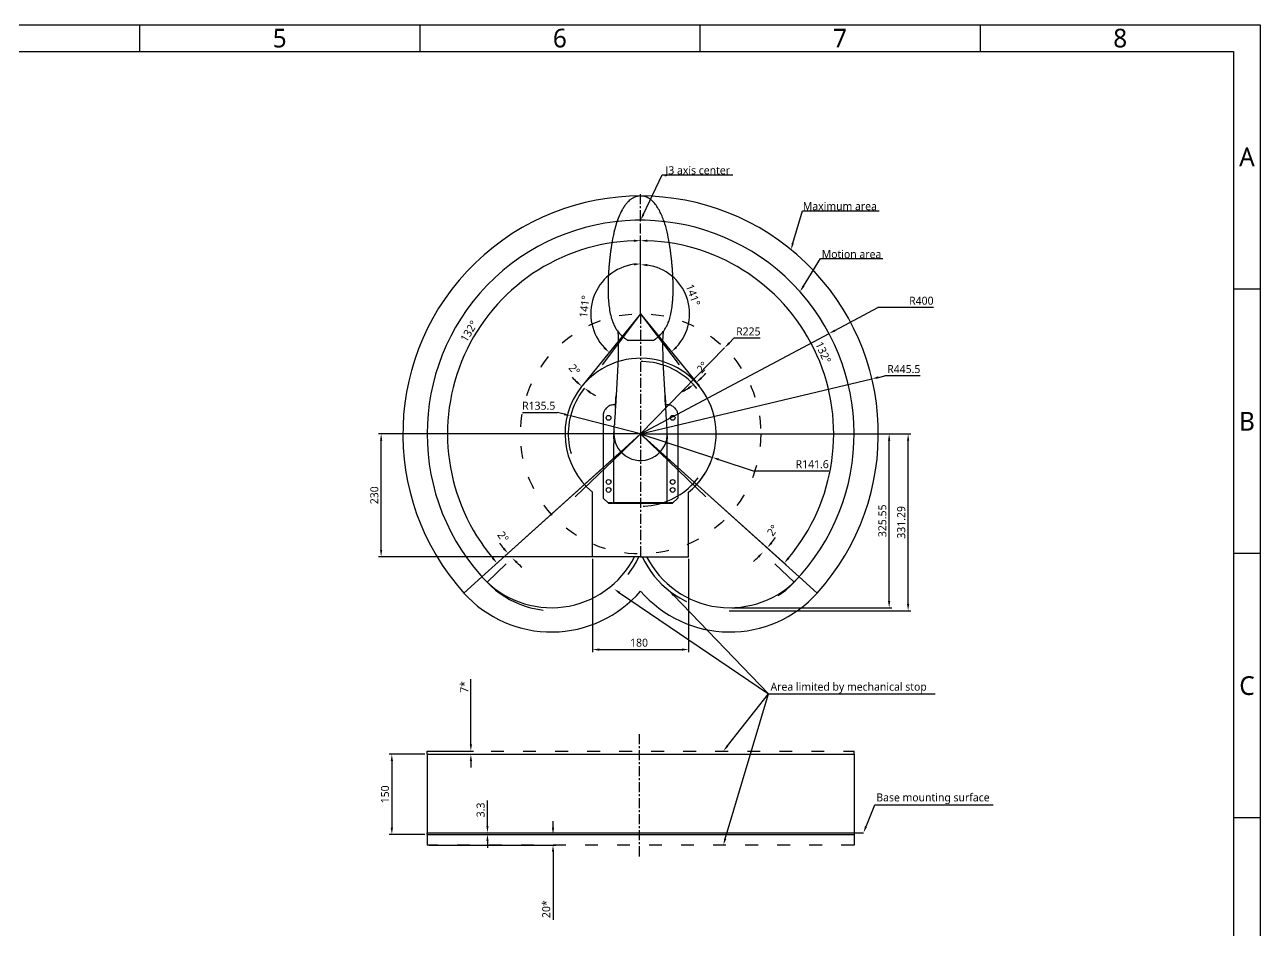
# Model space of a CAD drawing. Header units: millimetres. Extents: x 5828 to 6704, y 123 to 421.
# Drawn here: x 6472.1 to 6703.7, y 251.1 to 420.6 of the extents above; entities that cross this region are included whole.
import ezdxf
from ezdxf import colors
from ezdxf.entities.mleader import LeaderData, LeaderLine
from ezdxf.enums import TextEntityAlignment as Align
from ezdxf.math import Vec2, Vec3

# ---------------------------------------------------------------- set-up
doc = ezdxf.new("R2010")
doc.units = ezdxf.units.MM
doc.linetypes.add('ACAD_ISO03W100', pattern=[30, 12, -18])
doc.linetypes.add('CENTER', pattern=[0.6, 0.375, -0.075, 0.075, -0.075])
for name, color, linetype in [('中心线', 7, 'Continuous'), ('外形图', 7, 'Continuous'), ('多重引线', 7, 'Continuous'), ('尺寸标注', 7, 'Continuous'), ('模板', 7, 'Continuous'), ('运动范围', 7, 'Continuous')]:
    doc.layers.add(name, color=color, linetype=linetype)
doc.styles.get("Standard").update_dxf_attribs({"font": 'msyh.ttc'})
doc.styles.add('微软雅黑', font='msyh.ttc')
doc.dimstyles.new('半径标注', dxfattribs={"dimtxt": 7, "dimasz": 3, "dimexe": 1.25, "dimexo": 0.625, "dimtad": 1, "dimtoh": 1, "dimlfac": 4, "dimdsep": 46, "dimtxsty": 'Standard', "dimcen": 2.5, "dimadec": 0, "dimazin": 0, "dimtfac": 1, "dimtmove": 0, "dimatfit": 3, "dimfxl": 1, "dimarcsym": 0})
doc.dimstyles.new('尺寸标注_细节_1_10比例', dxfattribs={"dimtxt": 1.5, "dimasz": 1.25, "dimexe": 0.5, "dimexo": 0.4, "dimgap": 0.5, "dimtad": 1, "dimlfac": 10, "dimdsep": 46, "dimtxsty": '微软雅黑', "dimcen": 0.09, "dimadec": 0, "dimazin": 0, "dimtp": 0.01, "dimtm": 0.01, "dimtfac": 1, "dimtofl": 0, "dimtmove": 0, "dimatfit": 3, "dimfxl": 1, "dimtolj": 1, "dimarcsym": 0})

# ---------------------------------------------------------------- blocks, each defined once
blk = doc.blocks.new('图纸页')
at = {"layer": '模板', "color": 2}
for p, q in [((6493.66, 420.62), (6493.66, 415.62)), ((6546.16, 420.62), (6546.16, 415.62)), ((6598.66, 420.62), (6598.66, 415.62)), ((6651.16, 420.62), (6651.16, 415.62)), ((6703.66, 371.12), (6698.66, 371.12)), ((6703.66, 321.62), (6698.66, 321.62)), ((6703.66, 272.12), (6698.66, 272.12))]:
    blk.add_line(p, q, dxfattribs=at)
for points in [[(6283.66, 123.62), (6283.66, 420.62), (6703.66, 420.62), (6703.66, 123.62)], [(6308.66, 128.62), (6308.66, 415.62), (6698.66, 415.62), (6698.66, 128.62)]]:
    blk.add_lwpolyline(points, close=True, dxfattribs=at)
at = {"layer": '模板', "color": 2, "style": '微软雅黑'}
for s, p in [('5', (6519.91, 418.12)), ('6', (6572.41, 418.12)), ('7', (6624.91, 418.12)), ('8', (6677.41, 418.12)), ('A', (6701.16, 395.87)), ('B', (6701.16, 346.37)), ('C', (6701.16, 296.87))]:
    blk.add_text(s, height=3.5, dxfattribs=at).set_placement(p, align=Align.MIDDLE_CENTER)
for tag, height, p in [('编号', 4, (6669.32, 150.51)), ('当前页', 1.67, (6668.11, 141.19)), ('总页数', 1.67, (6673.32, 141.19)), ('比例', 1.67, (6628.66, 133.62))]:
    blk.add_attdef(tag, text='', height=height, dxfattribs=at).set_placement(p, align=Align.MIDDLE)
blk = doc.blocks.new('*D862')
at = {"layer": 'Defpoints', "color": 0}
for p in [(6587.54, 344.01), (6601, 339.6)]:
    blk.add_point(p, dxfattribs=at)
at = {"layer": '多重引线', "color": 0, "lineweight": -2}
for p, q in [((6587.54, 344.01), (6601, 339.6)), ((6602.19, 339.22), (6608.83, 337.04)), ((6622.78, 337.04), (6608.83, 337.04))]:
    blk.add_line(p, q, dxfattribs=at)
blk.add_arc((6587.54, 344.01), 14.16, 311.9931, 346.9356, dxfattribs=at)
at = {"layer": '多重引线', "color": 0}
blk.add_solid([(6602.25, 339.41), (6602.12, 339.02), (6601, 339.6)], dxfattribs=at)
at = {"layer": '多重引线', "color": 0, "insert": (6619.7, 338.32), "char_height": 1.5, "attachment_point": 5}
blk.add_mtext('\\A1;R141.6', dxfattribs=at)
blk = doc.blocks.new('*D863')
at = {"layer": 'Defpoints', "color": 0}
for p in [(6587.54, 366.51), (6551.38, 345.27), (6587.54, 344.01), (6587.54, 344.01), (6583.82, 340.66)]:
    blk.add_point(p, dxfattribs=at)
at = {"layer": '尺寸标注', "color": 0, "lineweight": -2}
for p, q in [((6587.54, 366.91), (6587.54, 380.69)), ((6583.53, 340.4), (6560.28, 319.46))]:
    blk.add_line(p, q, dxfattribs=at)
blk.add_arc((6587.54, 344.01), 36.18, 91.9796, 220.0204, dxfattribs=at)
at = {"layer": '尺寸标注', "color": 0}
for points in [[(6586.29, 379.96), (6586.29, 380.38), (6587.54, 380.19)], [(6559.67, 320.61), (6559.99, 320.88), (6560.65, 319.8)]]:
    blk.add_solid(points, dxfattribs=at)
at = {"layer": '尺寸标注', "color": 0, "insert": (6555.39, 363.23), "char_height": 1.5, "attachment_point": 5, "rotation": 59.1339, "style": '微软雅黑'}
blk.add_mtext('\\A1;\\A1;132%%d', dxfattribs=at)
blk = doc.blocks.new('*D864')
at = {"layer": 'Defpoints', "color": 0}
for p in [(6538.92, 344.01), (6587.54, 344.01), (6587.54, 321.01)]:
    blk.add_point(p, dxfattribs=at)
at = {"layer": '尺寸标注', "color": 0, "lineweight": -2}
for p, q in [((6587.14, 344.01), (6538.42, 344.01)), ((6538.92, 322.26), (6538.92, 342.76)), ((6587.14, 321.01), (6538.42, 321.01))]:
    blk.add_line(p, q, dxfattribs=at)
at = {"layer": '尺寸标注', "color": 0}
for points in [[(6539.13, 342.76), (6538.72, 342.76), (6538.92, 344.01)], [(6538.72, 322.26), (6539.13, 322.26), (6538.92, 321.01)]]:
    blk.add_solid(points, dxfattribs=at)
at = {"layer": '尺寸标注', "color": 0, "insert": (6537.65, 332.51), "char_height": 1.5, "attachment_point": 5, "rotation": 90, "style": '微软雅黑'}
blk.add_mtext('\\A1;\\A1;230', dxfattribs=at)
blk = doc.blocks.new('*D865')
at = {"layer": 'Defpoints', "color": 0}
for p in [(6578.54, 321.01), (6596.54, 321.01), (6596.54, 303.62)]:
    blk.add_point(p, dxfattribs=at)
at = {"layer": '尺寸标注', "color": 0, "lineweight": -2}
for p, q in [((6578.54, 320.61), (6578.54, 303.12)), ((6596.54, 320.61), (6596.54, 303.12)), ((6579.79, 303.62), (6595.29, 303.62))]:
    blk.add_line(p, q, dxfattribs=at)
at = {"layer": '尺寸标注', "color": 0}
for points in [[(6579.79, 303.83), (6579.79, 303.41), (6578.54, 303.62)], [(6595.29, 303.41), (6595.29, 303.83), (6596.54, 303.62)]]:
    blk.add_solid(points, dxfattribs=at)
at = {"layer": '尺寸标注', "color": 0, "insert": (6587.25, 304.9), "char_height": 1.5, "attachment_point": 5, "style": '微软雅黑'}
blk.add_mtext('\\A1;\\A1;180', dxfattribs=at)
blk = doc.blocks.new('*D866')
at = {"layer": 'Defpoints', "color": 0}
for p in [(6587.54, 366.51), (6623.7, 345.27), (6587.54, 344.01), (6587.54, 344.01), (6591.26, 340.66)]:
    blk.add_point(p, dxfattribs=at)
at = {"layer": '尺寸标注', "color": 0, "lineweight": -2}
for p, q in [((6587.54, 366.91), (6587.54, 380.69)), ((6591.55, 340.39), (6614.8, 319.46))]:
    blk.add_line(p, q, dxfattribs=at)
blk.add_arc((6587.54, 344.01), 36.18, 319.9796, 88.0204, dxfattribs=at)
at = {"layer": '尺寸标注', "color": 0}
for points in [[(6588.79, 380.38), (6588.79, 379.96), (6587.54, 380.19)], [(6615.09, 320.88), (6615.41, 320.61), (6614.43, 319.8)]]:
    blk.add_solid(points, dxfattribs=at)
at = {"layer": '尺寸标注', "color": 0, "insert": (6621.76, 359.25), "char_height": 1.5, "attachment_point": 5, "rotation": 294, "style": '微软雅黑'}
blk.add_mtext('\\A1;\\A1;132%%d', dxfattribs=at)
blk = doc.blocks.new('*D867')
at = {"layer": 'Defpoints', "color": 0}
for p in [(6587.54, 384.01), (6580.72, 372.87), (6587.54, 366.51), (6587.54, 366.51), (6576.59, 352.99)]:
    blk.add_point(p, dxfattribs=at)
at = {"layer": '尺寸标注', "color": 0, "lineweight": -2}
blk.add_arc((6587.54, 366.51), 9.33, 97.6853, 223.3149, dxfattribs=at)
at = {"layer": '尺寸标注', "color": 0}
for points in [[(6586.31, 375.54), (6586.28, 375.96), (6587.54, 375.84)], [(6580.61, 359.96), (6580.9, 360.26), (6581.67, 359.26)]]:
    blk.add_solid(points, dxfattribs=at)
at = {"layer": '尺寸标注', "color": 0, "insert": (6577.03, 367.85), "char_height": 1.5, "attachment_point": 5, "rotation": 82.7452, "style": '微软雅黑'}
blk.add_mtext('\\A1;\\A1;141%%d', dxfattribs=at)
blk = doc.blocks.new('*D868')
at = {"layer": 'Defpoints', "color": 0}
for p in [(6587.54, 384.01), (6587.54, 366.51), (6587.54, 366.51), (6596.7, 365.87), (6598.49, 352.99)]:
    blk.add_point(p, dxfattribs=at)
at = {"layer": '尺寸标注', "color": 0, "lineweight": -2}
blk.add_arc((6587.54, 366.51), 9.18, 316.8039, 82.1963, dxfattribs=at)
at = {"layer": '尺寸标注', "color": 0}
for points in [[(6588.8, 375.82), (6588.77, 375.4), (6587.54, 375.69)], [(6594.09, 360.37), (6594.38, 360.07), (6593.32, 359.37)]]:
    blk.add_solid(points, dxfattribs=at)
at = {"layer": '尺寸标注', "color": 0, "insert": (6597.39, 370), "char_height": 1.5, "attachment_point": 5, "rotation": 289.5001, "style": '微软雅黑'}
blk.add_mtext('\\A1;\\A1;141%%d', dxfattribs=at)
blk = doc.blocks.new('*D869')
at = {"layer": 'Defpoints', "color": 0}
for p in [(6587.54, 366.51), (6587.54, 366.51), (6576.59, 352.99), (6576.85, 352.66), (6577.03, 352.56)]:
    blk.add_point(p, dxfattribs=at)
at = {"layer": '尺寸标注', "color": 0, "lineweight": -2}
for p, q in [((6576.34, 352.68), (6576.22, 352.52)), ((6576.79, 352.24), (6576.71, 352.14))]:
    blk.add_line(p, q, dxfattribs=at)
for start, end in [(222.8107, 226.9053), (237.0947, 241.1893)]:
    blk.add_arc((6587.54, 366.51), 17.49, start, end, dxfattribs=at)
at = {"layer": '尺寸标注', "color": 0}
for points in [[(6575.45, 353.58), (6575.72, 353.89), (6576.53, 352.91)], [(6578.16, 351.99), (6577.92, 351.65), (6577.01, 352.54)]]:
    blk.add_solid(points, dxfattribs=at)
at = {"layer": '尺寸标注', "color": 0, "insert": (6575.14, 356.03), "char_height": 1.5, "attachment_point": 5, "rotation": 310.2087, "style": '微软雅黑'}
blk.add_mtext('\\A1;\\A1;2%%d', dxfattribs=at)
blk = doc.blocks.new('*D870')
at = {"layer": 'Defpoints', "color": 0}
for p in [(6587.54, 366.51), (6587.54, 366.51), (6597.67, 353.39), (6598.05, 352.56), (6598.49, 352.99)]:
    blk.add_point(p, dxfattribs=at)
at = {"layer": '尺寸标注', "color": 0, "lineweight": -2}
for start, end in [(313.3223, 317.6446), (298.3554, 302.6777)]:
    blk.add_arc((6587.54, 366.51), 16.57, start, end, dxfattribs=at)
at = {"layer": '尺寸标注', "color": 0}
for points in [[(6598.77, 354.61), (6599.05, 354.29), (6597.97, 353.63)], [(6596.61, 352.39), (6596.37, 352.73), (6597.51, 353.27)]]:
    blk.add_solid(points, dxfattribs=at)
at = {"layer": '尺寸标注', "color": 0, "insert": (6599.1, 356.47), "char_height": 1.5, "attachment_point": 5, "rotation": 49.048, "style": '微软雅黑'}
blk.add_mtext('\\A1;\\A1;2%%d', dxfattribs=at)
blk = doc.blocks.new('*D871')
at = {"layer": 'Defpoints', "color": 0}
for p in [(6591.14, 340.53), (6591.26, 340.66), (6610.74, 322.12), (6617.27, 317.24), (6616.31, 316.22)]:
    blk.add_point(p, dxfattribs=at)
at = {"layer": '尺寸标注', "color": 0, "lineweight": -2}
for start, end in [(320.2453, 322.4907), (311.5093, 313.7547)]:
    blk.add_arc((6587.54, 344.01), 31.9, start, end, dxfattribs=at)
at = {"layer": '尺寸标注', "color": 0}
for points in [[(6609.75, 320.82), (6609.45, 321.12), (6610.49, 321.85)], [(6611.91, 323.75), (6612.22, 323.47), (6611.25, 322.66)]]:
    blk.add_solid(points, dxfattribs=at)
at = {"layer": '尺寸标注', "color": 0, "insert": (6612.28, 325.94), "char_height": 1.5, "attachment_point": 5, "rotation": 53.8674, "style": '微软雅黑'}
blk.add_mtext('\\A1;\\A1;2%%d', dxfattribs=at)
blk = doc.blocks.new('*D872')
at = {"layer": 'Defpoints', "color": 0}
for p in [(6583.82, 340.66), (6583.94, 340.54), (6563.21, 321.06), (6557.81, 317.24), (6558.77, 316.22)]:
    blk.add_point(p, dxfattribs=at)
at = {"layer": '尺寸标注', "color": 0, "lineweight": -2}
for start, end in [(217.7167, 219.8584), (226.1416, 228.2833)]:
    blk.add_arc((6587.54, 344.01), 33.44, start, end, dxfattribs=at)
at = {"layer": '尺寸标注', "color": 0}
for points in [[(6561.71, 322.44), (6562.03, 322.71), (6562.69, 321.63)], [(6564.51, 320.04), (6564.22, 319.75), (6563.48, 320.78)]]:
    blk.add_solid(points, dxfattribs=at)
at = {"layer": '尺寸标注', "color": 0, "insert": (6561.78, 324.72), "char_height": 1.5, "attachment_point": 5, "rotation": 306.824, "style": '微软雅黑'}
blk.add_mtext('\\A1;\\A1;2%%d', dxfattribs=at)
blk = doc.blocks.new('*D873')
at = {"layer": 'Defpoints', "color": 0}
for p in [(6574.41, 347.37), (6587.54, 344.01)]:
    blk.add_point(p, dxfattribs=at)
at = {"layer": '多重引线', "color": 0, "lineweight": -2}
for p, q in [((6565.4, 347.99), (6571.99, 347.99)), ((6573.2, 347.68), (6571.99, 347.99)), ((6587.54, 344.01), (6574.41, 347.37))]:
    blk.add_line(p, q, dxfattribs=at)
at = {"layer": '多重引线', "color": 0}
blk.add_solid([(6573.15, 347.48), (6573.26, 347.89), (6574.41, 347.37)], dxfattribs=at)
at = {"layer": '多重引线', "color": 0, "insert": (6568.45, 349.27), "char_height": 1.5, "attachment_point": 5}
blk.add_mtext('\\A1;R135.5', dxfattribs=at)
blk = doc.blocks.new('*D874')
at = {"layer": 'Defpoints', "color": 0}
for p in [(6587.54, 344.01), (6634.11, 344.01), (6604.26, 311.45)]:
    blk.add_point(p, dxfattribs=at)
at = {"layer": '尺寸标注', "color": 0, "lineweight": -2}
for p, q in [((6587.94, 344.01), (6634.61, 344.01)), ((6634.11, 312.7), (6634.11, 342.76)), ((6604.66, 311.45), (6634.61, 311.45))]:
    blk.add_line(p, q, dxfattribs=at)
at = {"layer": '尺寸标注', "color": 0}
for points in [[(6634.32, 342.76), (6633.9, 342.76), (6634.11, 344.01)], [(6633.9, 312.7), (6634.32, 312.7), (6634.11, 311.45)]]:
    blk.add_solid(points, dxfattribs=at)
at = {"layer": '尺寸标注', "color": 0, "insert": (6632.84, 327.73), "char_height": 1.5, "attachment_point": 5, "rotation": 90, "style": '微软雅黑'}
blk.add_mtext('\\A1;\\A1;325.55', dxfattribs=at)
blk = doc.blocks.new('*D875')
at = {"layer": 'Defpoints', "color": 0}
for p in [(6587.54, 344.01), (6637.67, 344.01), (6603.73, 310.88)]:
    blk.add_point(p, dxfattribs=at)
at = {"layer": '尺寸标注', "color": 0, "lineweight": -2}
for p, q in [((6587.94, 344.01), (6638.17, 344.01)), ((6637.67, 312.13), (6637.67, 342.76)), ((6604.13, 310.88), (6638.17, 310.88))]:
    blk.add_line(p, q, dxfattribs=at)
at = {"layer": '尺寸标注', "color": 0}
for points in [[(6637.87, 342.76), (6637.46, 342.76), (6637.67, 344.01)], [(6637.46, 312.13), (6637.87, 312.13), (6637.67, 310.88)]]:
    blk.add_solid(points, dxfattribs=at)
at = {"layer": '尺寸标注', "color": 0, "insert": (6636.39, 327.44), "char_height": 1.5, "attachment_point": 5, "rotation": 90, "style": '微软雅黑'}
blk.add_mtext('\\A1;\\A1;331.29', dxfattribs=at)
blk = doc.blocks.new('*D876')
at = {"layer": 'Defpoints', "color": 0}
for p in [(6622.86, 362.79), (6587.54, 344.01)]:
    blk.add_point(p, dxfattribs=at)
at = {"layer": '多重引线', "color": 0, "lineweight": -2}
for p, q in [((6623.96, 363.38), (6632.02, 367.67)), ((6642.41, 367.67), (6632.02, 367.67)), ((6587.54, 344.01), (6622.86, 362.79))]:
    blk.add_line(p, q, dxfattribs=at)
at = {"layer": '多重引线', "color": 0}
blk.add_solid([(6623.86, 363.56), (6624.06, 363.2), (6622.86, 362.79)], dxfattribs=at)
at = {"layer": '多重引线', "color": 0, "insert": (6640.15, 368.94), "char_height": 1.5, "attachment_point": 5}
blk.add_mtext('\\A1;R400', dxfattribs=at)
blk = doc.blocks.new('*D877')
at = {"layer": 'Defpoints', "color": 0}
for p in [(6630.88, 354.3), (6587.54, 344.01)]:
    blk.add_point(p, dxfattribs=at)
at = {"layer": '多重引线', "color": 0, "lineweight": -2}
for p, q in [((6587.54, 344.01), (6630.88, 354.3)), ((6632.1, 354.59), (6633.31, 354.88)), ((6639.9, 354.88), (6633.31, 354.88))]:
    blk.add_line(p, q, dxfattribs=at)
at = {"layer": '多重引线', "color": 0}
blk.add_solid([(6632.05, 354.8), (6632.14, 354.39), (6630.88, 354.3)], dxfattribs=at)
at = {"layer": '多重引线', "color": 0, "insert": (6636.86, 356.14), "char_height": 1.5, "attachment_point": 5}
blk.add_mtext('\\A1;R445.5', dxfattribs=at)
blk = doc.blocks.new('*D878')
at = {"layer": 'Defpoints', "color": 0}
for p in [(6603.26, 360.11), (6587.54, 344.01)]:
    blk.add_point(p, dxfattribs=at)
at = {"layer": '多重引线', "color": 0, "lineweight": -2}
for p, q in [((6604.13, 361.01), (6605, 361.9)), ((6609.95, 361.9), (6605, 361.9)), ((6587.54, 344.01), (6603.26, 360.11))]:
    blk.add_line(p, q, dxfattribs=at)
at = {"layer": '多重引线', "color": 0}
blk.add_solid([(6603.98, 361.15), (6604.28, 360.86), (6603.26, 360.11)], dxfattribs=at)
at = {"layer": '多重引线', "color": 0, "insert": (6607.73, 363.18), "char_height": 1.5, "attachment_point": 5}
blk.add_mtext('R225', dxfattribs=at)
blk = doc.blocks.new('*D879')
at = {"layer": 'Defpoints', "color": 0}
for p in [(6547.54, 284.01), (6540.93, 269.01), (6547.54, 269.01)]:
    blk.add_point(p, dxfattribs=at)
at = {"layer": '尺寸标注', "color": 0, "lineweight": -2}
for p, q in [((6547.14, 284.01), (6540.43, 284.01)), ((6540.93, 282.76), (6540.93, 270.26)), ((6547.14, 269.01), (6540.43, 269.01))]:
    blk.add_line(p, q, dxfattribs=at)
at = {"layer": '尺寸标注', "color": 0}
for points in [[(6541.14, 282.76), (6540.72, 282.76), (6540.93, 284.01)], [(6540.72, 270.26), (6541.14, 270.26), (6540.93, 269.01)]]:
    blk.add_solid(points, dxfattribs=at)
at = {"layer": '尺寸标注', "color": 0, "insert": (6539.65, 276.51), "char_height": 1.5, "attachment_point": 5, "rotation": 90, "style": '微软雅黑'}
blk.add_mtext('\\A1;\\A1;150', dxfattribs=at)
blk = doc.blocks.new('*D880')
at = {"layer": 'Defpoints', "color": 0}
for p in [(6547.54, 284.61), (6547.54, 284.01), (6555.74, 284.61)]:
    blk.add_point(p, dxfattribs=at)
at = {"layer": '尺寸标注', "color": 0, "lineweight": -2}
for p, q in [((6555.74, 285.86), (6555.74, 298.05)), ((6547.94, 284.61), (6556.24, 284.61)), ((6547.94, 284.01), (6556.24, 284.01)), ((6555.74, 282.76), (6555.74, 281.51))]:
    blk.add_line(p, q, dxfattribs=at)
at = {"layer": '尺寸标注', "color": 0}
for points in [[(6555.53, 285.86), (6555.95, 285.86), (6555.74, 284.61)], [(6555.95, 282.76), (6555.53, 282.76), (6555.74, 284.01)]]:
    blk.add_solid(points, dxfattribs=at)
at = {"layer": '尺寸标注', "color": 0, "insert": (6554.49, 296.61), "char_height": 1.5, "attachment_point": 5, "rotation": 90, "style": '微软雅黑'}
blk.add_mtext('\\A1;\\A1;7*', dxfattribs=at)
blk = doc.blocks.new('*D881')
at = {"layer": 'Defpoints', "color": 0}
for p in [(6547.54, 269.33), (6547.54, 269.01), (6558.84, 269.33)]:
    blk.add_point(p, dxfattribs=at)
at = {"layer": '尺寸标注', "color": 0, "lineweight": -2}
for p, q in [((6558.84, 270.58), (6558.84, 275.35)), ((6547.94, 269.33), (6559.34, 269.33)), ((6547.94, 269.01), (6559.34, 269.01)), ((6558.84, 267.76), (6558.84, 266.51))]:
    blk.add_line(p, q, dxfattribs=at)
at = {"layer": '尺寸标注', "color": 0}
for points in [[(6558.64, 270.58), (6559.05, 270.58), (6558.84, 269.33)], [(6559.05, 267.76), (6558.64, 267.76), (6558.84, 269.01)]]:
    blk.add_solid(points, dxfattribs=at)
at = {"layer": '尺寸标注', "color": 0, "insert": (6557.57, 273.59), "char_height": 1.5, "attachment_point": 5, "rotation": 90, "style": '微软雅黑'}
blk.add_mtext('\\A1;\\A1;3.3', dxfattribs=at)
blk = doc.blocks.new('*D882')
at = {"layer": 'Defpoints', "color": 0}
for p in [(6547.54, 269.01), (6571.13, 269.01), (6547.54, 267.01)]:
    blk.add_point(p, dxfattribs=at)
at = {"layer": '尺寸标注', "color": 0, "lineweight": -2}
for p, q in [((6571.13, 270.26), (6571.13, 271.51)), ((6547.94, 269.01), (6571.63, 269.01)), ((6547.94, 267.01), (6571.63, 267.01)), ((6571.13, 265.76), (6571.13, 252.99))]:
    blk.add_line(p, q, dxfattribs=at)
at = {"layer": '尺寸标注', "color": 0}
for points in [[(6570.92, 270.26), (6571.34, 270.26), (6571.13, 269.01)], [(6571.34, 265.76), (6570.92, 265.76), (6571.13, 267.01)]]:
    blk.add_solid(points, dxfattribs=at)
at = {"layer": '尺寸标注', "color": 0, "insert": (6569.86, 255.01), "char_height": 1.5, "attachment_point": 5, "rotation": 90, "style": '微软雅黑'}
blk.add_mtext('\\A1;\\A1;20*', dxfattribs=at)

msp = doc.modelspace()

# ---------------------------------------------------------------- linework, layer by layer
at = {"layer": '中心线', "linetype": 'CENTER', "ltscale": 5}
for p, q in [((6587.5401, 384.0091), (6587.5401, 389.1625)), ((6587.5401, 366.5091), (6587.5401, 384.0091)), ((6587.5401, 366.5091), (6587.5401, 344.0091)), ((6587.5401, 344.0091), (6587.5401, 321.0091)), ((6587.2911, 287.7755), (6587.2911, 264.7755))]:
    msp.add_line(p, q, dxfattribs=at)
at = {"layer": '外形图', "color": 7, "linetype": 'Continuous'}
for p, q in [((6582.4013, 381.0471), (6582.3987, 381.0343)), ((6592.9191, 379.7705), (6592.9177, 379.7786)), ((6592.9272, 379.7228), (6592.9191, 379.7705)), ((6581.8431, 377.5932), (6581.8418, 377.5827)), ((6581.9105, 378.1166), (6581.8939, 377.9911)), ((6581.924, 378.216), (6581.9105, 378.1166)), ((6582.0399, 379.0194), (6582.0389, 379.0131)), ((6582.0904, 379.3425), (6582.0889, 379.3327)), ((6581.6098, 375.325), (6581.6018, 375.2262)), ((6581.6852, 376.1658), (6581.6823, 376.1357)), ((6593.3433, 376.6732), (6593.3426, 376.6796)), ((6593.3563, 376.5497), (6593.3433, 376.6732)), ((6593.3664, 376.4521), (6593.3563, 376.5497)), ((6593.4789, 375.2208), (6593.4682, 375.3518)), ((6581.4887, 373.4224), (6581.4829, 373.2892)), ((6581.5128, 373.9053), (6581.5056, 373.771)), ((6593.5147, 374.7462), (6593.5052, 374.8771)), ((6593.5949, 373.346), (6593.5906, 373.4434)), ((6581.4483, 372.1724), (6581.4465, 372.0732)), ((6581.5314, 368.8525), (6581.5356, 368.8017)), ((6593.5429, 368.7798), (6593.5447, 368.8017)), ((6585.0581, 361.5591), (6585.1212, 361.5591)), ((6585.1212, 361.5591), (6586.1901, 361.5591)), ((6586.9901, 361.5591), (6587.441, 361.5591)), ((6587.441, 361.5591), (6587.5401, 361.5591)), ((6587.5401, 361.5591), (6587.6393, 361.5591)), ((6587.6393, 361.5591), (6588.0901, 361.5591)), ((6588.8901, 361.5591), (6589.9591, 361.5591)), ((6589.9591, 361.5591), (6590.0221, 361.5591)), ((6582.9089, 350.3395), (6582.8199, 349.0229)), ((6582.9654, 351.2109), (6582.9089, 350.3395)), ((6582.9655, 351.2108), (6582.9654, 351.2109)), ((6592.1148, 351.2108), (6592.1148, 351.2109)), ((6592.171, 350.3446), (6592.1148, 351.2109)), ((6592.2603, 349.0229), (6592.171, 350.3446)), ((6580.5401, 347.6776), (6580.5401, 331.9843)), ((6582.8497, 349.4561), (6582.5401, 349.4561)), ((6582.8172, 348.9782), (6582.8199, 349.0227)), ((6582.8199, 349.0227), (6582.8203, 349.0282)), ((6582.8199, 349.0227), (6582.8203, 349.0281)), ((6582.8199, 349.0229), (6582.8199, 349.0227)), ((6592.5401, 349.4561), (6592.2306, 349.4561)), ((6592.2603, 349.0227), (6592.2599, 349.0281)), ((6592.26, 349.0282), (6592.2603, 349.0227)), ((6592.2603, 349.0227), (6592.2603, 349.0229)), ((6592.2603, 349.0227), (6592.2612, 349.0079)), ((6592.2612, 349.0079), (6592.2621, 348.9931)), ((6592.2621, 348.9931), (6592.2629, 348.9812)), ((6594.5401, 347.6776), (6594.5401, 331.9843)), ((6582.5378, 343.7849), (6582.538, 343.6864)), ((6582.5378, 343.7593), (6582.5378, 343.7432)), ((6582.5402, 344.0237), (6582.5401, 344.012)), ((6582.5402, 344.0327), (6582.5402, 344.0288)), ((6582.5402, 344.0288), (6582.5402, 344.0237)), ((6582.5403, 343.333), (6582.5403, 342.8208)), ((6582.5409, 343.021), (6582.5408, 342.9108)), ((6582.5464, 344.2591), (6582.5569, 344.2591)), ((6582.559, 343.7591), (6582.5485, 343.7591)), ((6582.5502, 344.2591), (6582.5508, 344.2772)), ((6592.5394, 343.021), (6592.5394, 343.0779)), ((6592.5396, 342.8848), (6592.5394, 343.021)), ((6592.54, 342.821), (6592.54, 343.3333)), ((6592.5423, 343.6864), (6592.5424, 343.7292)), ((6592.5424, 343.7434), (6592.5424, 343.7878)), ((6592.5424, 343.733), (6592.5424, 343.7434)), ((6592.5424, 343.7292), (6592.5424, 343.733)), ((6582.5401, 331.1091), (6582.539, 342.2206)), ((6592.5401, 331.1091), (6592.5412, 342.2206)), ((6580.5401, 331.9843), (6581.5401, 331.0091)), ((6582.2402, 331.1091), (6581.4376, 331.1091)), ((6592.5401, 331.1091), (6582.5401, 331.1091)), ((6592.5545, 331.1091), (6592.8254, 331.1091)), ((6593.6427, 331.1091), (6592.8254, 331.1091)), ((6593.5401, 331.0091), (6594.5401, 331.9843)), ((6581.5401, 331.0091), (6593.5401, 331.0091))]:
    msp.add_line(p, q, dxfattribs=at)
at = {"layer": '外形图'}
for p, q in [((6593.0171, 379.17), (6593.0147, 379.185)), ((6593.1725, 378.0957), (6593.1408, 378.3285)), ((6593.2286, 377.6618), (6593.2206, 377.7257)), ((6586.1901, 361.5591), (6586.9901, 361.5591)), ((6588.0901, 361.5591), (6588.8901, 361.5591)), ((6582.5378, 343.7849), (6582.5405, 343.9415)), ((6592.5422, 343.8542), (6592.5305, 344.2831)), ((6578.5401, 321.0091), (6578.5401, 333.0772)), ((6596.5401, 321.0091), (6596.5401, 333.0772)), ((6586.4114, 321.0091), (6578.5401, 321.0091)), ((6588.67, 321.0091), (6596.5401, 321.0091))]:
    msp.add_line(p, q, dxfattribs=at)
at = {"layer": '外形图', "color": 7, "linetype": 'Continuous'}
for points in [[(6583.2465, 363.2467), (6583.3423, 362.0558), (6583.3208, 358.1032), (6582.9654, 351.2109)], [(6592.1148, 351.2109), (6591.7767, 357.4944), (6591.7221, 361.3491), (6591.8175, 363.2239)]]:
    msp.add_lwpolyline(points, dxfattribs=at)
for centre in [(6581.5401, 347.0091), (6593.5401, 347.0091), (6581.5401, 335.0091), (6581.5401, 333.5091), (6593.5401, 335.0091), (6593.5401, 333.5091)]:
    msp.add_circle(centre, 0.45, dxfattribs=at)
for centre, radius, start, end in [((6589.2377, 383.586), 5.6199, 141.101313, 141.254383), ((6588.2197, 384.5229), 4.235, 128.928993, 134.369815), ((6587.9779, 384.8187), 3.8529, 125.344367, 128.895611), ((6587.6322, 385.3832), 3.1899, 114.049848, 116.923049), ((6587.5499, 385.5725), 2.9835, 104.375643, 114.088633), ((6587.5253, 385.6549), 2.8975, 100.899761, 104.307868), ((6587.5397, 385.565), 2.9886, 91.841621, 100.844532), ((6587.5459, 385.4348), 3.1189, 90.106194, 91.879458), ((6587.5345, 385.4447), 3.109, 87.420769, 89.895911), ((6587.5401, 385.5517), 3.0018, 81.83737, 87.435503), ((6587.5496, 385.6336), 2.9195, 70.400747, 78.042447), ((6587.5126, 385.5302), 3.0294, 66.791757, 70.398798), ((6587.417, 385.3161), 3.2638, 59.712817, 66.729078), ((6587.2724, 385.0626), 3.5556, 55.874052, 59.761417), ((6587.1474, 384.8791), 3.7776, 51.931108, 55.866693), ((6586.5588, 384.2123), 4.6681, 43.530881, 44.448312), ((6623.0087, 372.8067), 41.437, 170.095673, 170.540883), ((6617.1875, 373.8463), 35.5237, 168.325984, 170.132532), ((6609.6872, 375.395), 27.8652, 166.463595, 168.297039), ((6606.7411, 376.0893), 24.8383, 166.226827, 166.430006), ((6549.7874, 372.4251), 43.7527, 8.88794, 9.601527), ((6635.7998, 370.9067), 54.3695, 172.94686, 173.222748), ((6635.2036, 370.9808), 53.7686, 172.726204, 172.935922), ((6634.2378, 371.1041), 52.7951, 172.504496, 172.726228), ((6630.9485, 371.5517), 49.4754, 171.326163, 172.258725), ((6627.4447, 372.0833), 45.9315, 170.919077, 171.314645), ((6625.085, 372.4604), 43.5419, 170.540391, 170.905906), ((6545.9741, 371.8265), 47.6127, 8.388565, 8.872362), ((6544.1954, 371.5629), 49.4108, 8.033758, 8.390074), ((6543.2004, 371.4219), 50.4158, 7.873929, 8.034398), ((6540.8691, 371.1072), 52.7682, 7.205299, 7.610398), ((6539.31, 370.9101), 54.3397, 6.519624, 7.137502), ((6634.4494, 370.9972), 53.0165, 175.596358, 175.959927), ((6634.9285, 370.9606), 53.4971, 175.426704, 175.596645), ((6635.4363, 370.9195), 54.0065, 175.151929, 175.320972), ((6636.2512, 370.8491), 54.8245, 174.466548, 175.150633), ((6636.7432, 370.8029), 55.3186, 174.259952, 174.436684), ((6636.5705, 370.8203), 55.145, 173.979575, 174.260006), ((6636.3241, 370.8464), 54.8972, 173.603649, 173.979645), ((6636.0423, 370.878), 54.6136, 173.222828, 173.603652), ((6538.9242, 370.8655), 54.7281, 6.311476, 6.520106), ((6538.7248, 370.8435), 54.9287, 6.099193, 6.311473), ((6538.518, 370.8201), 55.1368, 5.042744, 5.862747), ((6539.4741, 370.9053), 54.1769, 4.707781, 5.041877), ((6540.3597, 370.9771), 53.2884, 4.197117, 4.567685), ((6629.232, 371.2479), 47.7926, 177.933126, 178.891511), ((6631.1595, 371.1844), 49.7212, 177.573734, 177.940099), ((6631.9984, 371.1476), 50.5608, 177.025758, 177.421341), ((6633.3429, 371.0736), 51.9074, 175.958005, 176.872798), ((6541.3731, 371.0497), 52.2724, 3.529251, 4.055112), ((6542.1255, 371.0964), 51.5186, 3.154245, 3.528877), ((6542.7305, 371.1298), 50.9127, 2.780692, 3.154235), ((6543.165, 371.1511), 50.4776, 2.60277, 2.780408), ((6543.61, 371.1709), 50.0322, 2.312802, 2.491597), ((6545.0695, 371.2247), 48.5717, 1.328656, 2.318946), ((6621.2443, 371.3458), 39.8041, 179.726328, 180.662417), ((6624.4067, 371.3359), 42.9665, 179.184155, 179.733346), ((6616.2087, 371.2866), 34.7681, 180.660884, 181.667715), ((6625.9167, 371.3161), 44.4767, 179.024623, 179.186315), ((6562.1487, 371.199), 31.4899, 357.289059, 358.721314), ((6548.9859, 371.3165), 44.6542, 0.540278, 1.327312), ((6559.1408, 371.2776), 34.4987, 358.702297, 358.864793), ((6558.3178, 371.2938), 35.3219, 358.86496, 359.065603), ((6556.1989, 371.3256), 37.4411, 359.069864, 359.685363), ((6552.237, 371.3464), 41.403, 359.68676, 0.541456), ((6612.6193, 371.1846), 31.1772, 181.672267, 182.516278), ((6609.7736, 371.0596), 28.3288, 182.516358, 183.335051), ((6606.943, 370.892), 25.4933, 183.329212, 184.588766), ((6569.0054, 370.8272), 24.6227, 355.281444, 356.011603), ((6567.4661, 370.9349), 26.1658, 356.010846, 356.625141), ((6565.7166, 371.0377), 27.9183, 356.625941, 357.273527), ((6592.9806, 368.864), 11.3643, 193.784995, 195.976095), ((6582.1921, 368.8404), 11.2689, 343.634444, 346.297882), ((6589.8177, 367.8116), 8.0283, 201.481366, 204.746881), ((6588.9796, 367.4262), 7.1059, 204.753429, 207.778258), ((6586.2492, 367.3514), 6.9396, 331.583528, 334.489371), ((6585.3829, 367.7608), 7.8977, 334.515471, 338.41959), ((6588.3465, 366.5852), 6.0152, 229.819, 231.8705), ((6587.542, 365.5572), 4.7098, 231.847921, 234.621647), ((6586.5673, 364.1252), 2.977, 238.397764, 239.20396), ((6586.5057, 364.0221), 2.8569, 239.207153, 239.555096), ((6588.5747, 364.0217), 2.8565, 300.44418, 300.788787), ((6588.5131, 364.1248), 2.9765, 300.792031, 301.602148), ((6587.5408, 365.5506), 4.703, 306.085002, 307.398956), ((6210.6608, 374.8727), 373.0559, 356.027466, 356.363449), ((6963.8829, 374.8377), 372.5181, 183.636412, 183.972869), ((6582.4643, 347.4508), 1.9376, 169.341635, 173.277908), ((7171.8576, 313.3279), 590.1182, 176.536308, 176.8564975), ((6003.2215, 313.3277), 590.1194, 3.1434913, 3.4637713), ((6592.6159, 347.4508), 1.9376, 6.722092, 10.658365), ((6589.0568, 344.0079), 6.5167, 179.96366, 180.584011), ((6587.5401, 344.0091), 5, 174.859163, 179.729264), ((6524.2726, 343.0717), 58.2683, 0.006119, 0.225364), ((6589.2175, 344.0104), 6.6774, 180.590988, 182.156563), ((6587.5401, 344.0091), 4.9979, 182.867186, 3.14226), ((6587.5401, 344.0091), 4.9979, 176.920957, 177.132814), ((6591.5926, 343.9785), 9.0401, 178.221631, 179.787378), ((6587.5393, 344.0125), 4.9868, 180.004955, 182.913084), ((6645.9924, 343.0923), 53.453, 179.776418, 180.015416), ((6577.0972, 343.7693), 15.4453, 359.903715, 0.31483), ((6592.4401, 331.1091), 0.1, 269.947399, 0.363183)]:
    msp.add_arc(centre, radius, start, end, dxfattribs=at)
for points, knots in [([(6584.8546, 387.1032), (6584.7083, 386.921), (6584.438, 386.5385), (6583.9562, 385.7368), (6583.2493, 384.2581), (6582.8394, 382.91), (6582.6169, 382.0028)], [0, 0, 0, 0, 0.12505249, 0.2501199, 0.50016484, 1, 1, 1, 1]), ([(6592.9177, 379.7786), (6592.8012, 380.4612), (6592.5355, 381.821), (6592.0686, 383.4913), (6591.5737, 384.7857), (6591.1281, 385.7254), (6590.6013, 386.6213), (6590.1815, 387.1766), (6589.9432, 387.4274)], [0, 0, 0, 0, 0.25004445, 0.50003028, 0.62505765, 0.75007657, 0.8750816, 1, 1, 1, 1]), ([(6582.6926, 364.1145), (6582.8009, 363.9091), (6583.276, 363.1129), (6583.922, 362.4211), (6584.4659, 361.99)], [0, 0, 0, 0, 0.25066502, 1, 1, 1, 1]), ([(6590.5976, 361.9767), (6590.7766, 362.1176), (6591.4632, 362.7135), (6592.0283, 363.4503), (6592.3526, 364.049)], [0, 0, 0, 0, 0.25064412, 1, 1, 1, 1]), ([(6585.0073, 361.5897), (6584.9914, 361.5994), (6584.9263, 361.6403), (6584.8626, 361.6835), (6584.8151, 361.7171)], [0, 0, 0, 0, 0.24297136, 1, 1, 1, 1]), ([(6590.3108, 361.7499), (6590.2908, 361.7354), (6590.213, 361.6797), (6590.1333, 361.6268), (6590.0729, 361.5896)], [0, 0, 0, 0, 0.25861502, 1, 1, 1, 1]), ([(6590.5984, 361.9759), (6590.5816, 361.9617), (6590.5154, 361.9068), (6590.4481, 361.8533), (6590.3972, 361.8144)], [0, 0, 0, 0, 0.2558516, 1, 1, 1, 1]), ([(6582.5401, 349.4562), (6582.2317, 349.4574), (6581.7401, 349.319), (6581.1648, 348.9415), (6580.7668, 348.4376), (6580.6008, 348.0247), (6580.5602, 347.8092)], [0, 0, 0, 0, 0.25407756, 0.52111444, 0.78815132, 1, 1, 1, 1]), ([(6594.5201, 347.8092), (6594.4794, 348.0247), (6594.3134, 348.4376), (6593.9155, 348.9415), (6593.3402, 349.319), (6592.8486, 349.4574), (6592.5401, 349.4562)], [0, 0, 0, 0, 0.21184869, 0.47888557, 0.74592245, 1, 1, 1, 1]), ([(6582.5508, 344.2772), (6582.5591, 344.5116), (6582.5873, 344.9818), (6582.6141, 345.452), (6582.6273, 345.6881)], [0, 0, 0, 0, 0.4978848, 1, 1, 1, 1]), ([(6592.5312, 344.2342), (6592.5231, 344.4759), (6592.4943, 344.9606), (6592.4663, 345.4453), (6592.4529, 345.6887)], [0, 0, 0, 0, 0.49793767, 1, 1, 1, 1])]:
    msp.add_open_spline(points, degree=3, knots=knots, dxfattribs=at)
for points in [[(6585.2582, 387.5503), (6585.1181, 387.4135), (6584.9869, 387.2673), (6584.864, 387.1149)], [(6586.1878, 388.2274), (6586.0353, 388.15), (6585.8885, 388.0604), (6585.749, 387.9615)], [(6589.8913, 387.4812), (6589.7613, 387.6137), (6589.6229, 387.7387), (6589.4767, 387.8531)], [(6581.5356, 368.8017), (6581.609, 367.9124), (6581.7307, 367.0226), (6581.9436, 366.1561)], [(6593.1403, 366.1711), (6593.3492, 367.0258), (6593.4696, 367.903), (6593.5429, 368.7798)], [(6582.0552, 365.7361), (6582.139, 365.4438), (6582.2355, 365.1546), (6582.347, 364.8716)], [(6592.727, 364.856), (6592.8321, 365.1211), (6592.9239, 365.3917), (6593.0044, 365.6652)], [(6582.538, 343.6864), (6582.5389, 343.4836), (6582.5412, 343.2807), (6582.5411, 343.0779)], [(6582.5401, 343.3656), (6582.5396, 343.4514), (6582.5389, 343.5373), (6582.5385, 343.6232)], [(6582.5411, 343.0779), (6582.5408, 342.7921), (6582.5388, 342.5064), (6582.539, 342.2206)], [(6582.5404, 343.3008), (6582.5403, 343.3224), (6582.5402, 343.344), (6582.5401, 343.3656)], [(6592.5392, 343.0779), (6592.539, 343.2807), (6592.5414, 343.4836), (6592.5423, 343.6864)], [(6592.5412, 342.2206), (6592.5414, 342.5064), (6592.5395, 342.7921), (6592.5392, 343.0779)], [(6592.5401, 343.369), (6592.54, 343.3463), (6592.5399, 343.3236), (6592.5398, 343.3008)], [(6592.5417, 343.6232), (6592.5413, 343.5385), (6592.5406, 343.4537), (6592.5401, 343.369)]]:
    msp.add_open_spline(points, degree=3, dxfattribs=at)
at = {"layer": '运动范围'}
for p, q in [((6587.5401, 366.5091), (6576.5931, 352.9907)), ((6587.5401, 366.5091), (6598.4871, 352.9907)), ((6577.0258, 352.5561), (6576.4261, 351.7603)), ((6576.5931, 352.9907), (6576.4788, 352.8495)), ((6587.5401, 344.0091), (6583.8237, 340.6628)), ((6587.5401, 344.0091), (6591.2577, 340.6618)), ((6583.8237, 340.6628), (6557.8143, 317.2439)), ((6591.2577, 340.6618), (6617.2659, 317.2439)), ((6587.2265, 321.0091), (6586.4114, 321.0091)), ((6587.5401, 321.0091), (6587.2265, 321.0091)), ((6587.5401, 321.0091), (6587.8548, 321.0091)), ((6587.8548, 321.0091), (6588.67, 321.0091)), ((6557.8143, 317.2439), (6554.4367, 314.2026)), ((6617.2659, 317.2439), (6620.6441, 314.2021)), ((6547.5401, 284.0091), (6547.5401, 284.6091)), ((6547.5401, 284.0091), (6627.5401, 284.0091)), ((6547.5401, 284.0091), (6547.5401, 269.0091)), ((6627.5401, 284.0091), (6627.5401, 284.6091)), ((6627.5401, 284.0091), (6627.5401, 269.0091)), ((6547.5401, 269.0091), (6547.5401, 269.3291)), ((6547.5401, 269.3291), (6627.5401, 269.3291)), ((6547.5401, 269.0091), (6627.5401, 269.0091)), ((6547.5401, 269.0091), (6547.5401, 267.0091)), ((6627.5401, 269.3291), (6629.3093, 269.3291)), ((6627.5401, 269.0091), (6627.5401, 267.0091))]:
    msp.add_line(p, q, dxfattribs=at)
at = {"layer": '运动范围', "linetype": 'ACAD_ISO03W100'}
for p, q in [((6587.5401, 366.5091), (6577.0258, 352.5561)), ((6587.5401, 366.5091), (6598.0545, 352.5561)), ((6587.5401, 344.0091), (6583.9427, 340.5351)), ((6587.5401, 344.0091), (6591.1386, 340.5341)), ((6583.9427, 340.5351), (6558.7665, 316.2228)), ((6591.1386, 340.5341), (6616.3137, 316.2228))]:
    msp.add_line(p, q, dxfattribs=at)
at = {"layer": '运动范围', "color": 7, "linetype": 'Continuous'}
for p, q in [((6583.3422, 362.0609), (6583.3425, 362.0514)), ((6591.7219, 361.3429), (6591.722, 361.3523)), ((6583.3208, 358.1064), (6583.3207, 358.1003)), ((6591.7768, 357.4892), (6591.7764, 357.5021)), ((6582.54, 341.5996), (6582.54, 341.561)), ((6592.5403, 341.561), (6592.5403, 341.6018)), ((6582.2402, 331.1091), (6582.483, 331.1091)), ((6582.483, 331.1091), (6582.5257, 331.1091))]:
    msp.add_line(p, q, dxfattribs=at)
at = {"layer": '运动范围', "linetype": 'ACAD_ISO03W100', "ltscale": 0.2}
for p, q in [((6547.5401, 284.6091), (6627.5401, 284.6091)), ((6627.5401, 267.0091), (6547.5401, 267.0091))]:
    msp.add_line(p, q, dxfattribs=at)
msp.add_circle((6587.5406, 344.0086), 22.5005, dxfattribs=at)
at = {"layer": '运动范围'}
for centre, radius, start, end in [((6587.5406, 344.0086), 44.5451, 318.002632, 221.999062), ((6587.5401, 344.0091), 40, 316, 221.544028), ((6587.5401, 344.0091), 14.16, 309.463996, 140.632546), ((6587.5401, 344.0091), 14.16, 141.367454, 230.527911), ((6587.5401, 344.0091), 13.55, 140.892891, 145.098653), ((6587.5401, 344.0091), 14.16, 140.632546, 141.367454), ((6570.819, 328.9533), 17.4995, 222, 332.994842), ((6604.2618, 328.9528), 17.4988, 207.004559, 318), ((6587.5401, 344.0091), 40, 221.549757, 222), ((6570.819, 328.9533), 22.0446, 222, 319.328369), ((6604.2618, 328.9528), 22.0446, 220.669893, 318)]:
    msp.add_arc(centre, radius, start, end, dxfattribs=at)
at = {"layer": '运动范围', "color": 7, "linetype": 'Continuous'}
for centre, radius, start, end in [((6587.5511, 385.6347), 2.9181, 78.067305, 81.820362), ((6582.6401, 331.1091), 0.1, 179.760282, 270.053436)]:
    msp.add_arc(centre, radius, start, end, dxfattribs=at)
at = {"layer": '运动范围', "linetype": 'ACAD_ISO03W100'}
for centre, radius, start, end in [((6587.5401, 344.0091), 13.55, 145.115566, 140.892891), ((6571.3546, 328.3789), 17.4995, 224, 335.086527), ((6603.7262, 328.3784), 17.4987, 204.912749, 316)]:
    msp.add_arc(centre, radius, start, end, dxfattribs=at)

# ---------------------------------------------------------------- block references
at = {"layer": '多重引线'}
msp.add_blockref('图纸页', (0, 0), dxfattribs=at)

# ---------------------------------------------------------------- dimensions: what is measured, and where the dimension line sits
for mpoint, text, picture, middle in [((6622.8552, 362.7932), '\\A1;R400', '*D876', (6640.1543, 367.6686)), ((6600.9976, 339.6043), '\\A1;R141.6', '*D862', (6619.7048, 337.0392))]:
    dim = msp.add_radius_dim(center=(6587.5401, 344.0091), mpoint=mpoint, text=text, dimstyle='半径标注', override={"dimtxt": 1.5, "dimasz": 1.25, "dimgap": 0.5, "dimtxsty": 'Standard'}, dxfattribs=at)
    dim.commit()
    dim.dimension.update_dxf_attribs({"geometry": picture, "text_midpoint": middle, "dimtype": 164})
for center, mpoint, text, picture, middle in [((6587.5406, 344.0086), (6603.2562, 360.1112), 'R225', '*D878', (6607.7262, 363.176)), ((6587.5406, 344.0086), (6630.8797, 354.3038), '\\A1;R445.5', '*D877', (6636.8561, 356.1447)), ((6587.5401, 344.0091), (6574.4143, 347.373), '\\A1;R135.5', '*D873', (6568.4485, 349.2732))]:
    dim = msp.add_radius_dim(center=center, mpoint=mpoint, text=text, dimstyle='半径标注', override={"dimtxt": 1.5, "dimasz": 1.25, "dimgap": 0.5, "dimtxsty": 'Standard'}, dxfattribs=at)
    dim.commit()
    dim.dimension.update_dxf_attribs({"geometry": picture, "text_midpoint": middle})
at = {"layer": '尺寸标注'}
for base, line1, line2, picture, middle in [((6580.7193, 372.8696), ((6587.5401, 366.5091), (6587.5401, 384.0091)), ((6587.5401, 366.5091), (6576.5931, 352.9907)), '*D867', (6578.2886, 367.6868)), ((6551.3808, 345.2718), ((6587.5401, 366.5091), (6587.5401, 344.0091)), ((6587.5401, 344.0091), (6583.8237, 340.6628)), '*D863', (6556.4832, 362.5714)), ((6576.8497, 352.6606), ((6587.5401, 366.5091), (6576.5931, 352.9907)), ((6587.5401, 366.5091), (6577.0258, 352.5561)), '*D869', (6574.1794, 355.2149)), ((6597.6678, 353.3896), ((6587.5401, 366.5091), (6598.4871, 352.9907)), ((6587.5401, 366.5091), (6598.0545, 352.5561)), '*D870', (6600.0576, 355.6462)), ((6563.2142, 321.0588), ((6583.8237, 340.6628), (6557.8143, 317.2439)), ((6583.9427, 340.5351), (6558.7665, 316.2228)), '*D872', (6560.7693, 323.9644)), ((6610.7427, 322.1185), ((6591.2577, 340.6618), (6617.2659, 317.2439)), ((6591.1386, 340.5341), (6616.3137, 316.2228)), '*D871', (6613.3036, 325.1996))]:
    dim = msp.add_angular_dim_2l(base=base, line1=line1, line2=line2, text='\\A1;<>', dimstyle='尺寸标注_细节_1_10比例', override={"dimtxsty": '微软雅黑'}, dxfattribs=at)
    dim.commit()
    dim.dimension.update_dxf_attribs({"geometry": picture, "text_midpoint": middle, "dimtype": 162})
for base, line1, line2, picture, middle in [((6596.7023, 365.8684), ((6587.5401, 366.5091), (6587.5401, 384.0091)), ((6587.5401, 366.5091), (6598.4871, 352.9907)), '*D868', (6597.3917, 369.9977)), ((6623.6991, 345.2718), ((6587.5401, 366.5091), (6587.5401, 344.0091)), ((6587.5401, 344.0091), (6591.2577, 340.6618)), '*D866', (6621.7616, 359.2455))]:
    dim = msp.add_angular_dim_2l(base=base, line1=line1, line2=line2, text='\\A1;<>', dimstyle='尺寸标注_细节_1_10比例', override={"dimtxsty": '微软雅黑'}, dxfattribs=at)
    dim.commit()
    dim.dimension.update_dxf_attribs({"geometry": picture, "text_midpoint": middle})
for base, p1, p2, text, picture, middle in [((6538.9238, 344.0091), (6587.5401, 321.0091), (6587.5401, 344.0091), '\\A1;230', '*D864', (6537.6486, 332.5091)), ((6558.8439, 269.3291), (6547.5401, 269.0091), (6547.5401, 269.3291), '\\A1;3.3', '*D881', (6557.5687, 273.588))]:
    dim = msp.add_linear_dim(base=base, p1=p1, p2=p2, angle=90, text=text, dimstyle='尺寸标注_细节_1_10比例', override={"dimtxsty": '微软雅黑'}, dxfattribs=at)
    dim.commit()
    dim.dimension.update_dxf_attribs({"geometry": picture, "text_midpoint": middle})
for base, p1, p2, text, picture, middle in [((6634.1129, 344.0091), (6604.2618, 311.4541), (6587.5401, 344.0091), '\\A1;<>', '*D874', (6634.1129, 327.7316)), ((6637.6653, 344.0091), (6603.7262, 310.8797), (6587.5401, 344.0091), '\\A1;<>', '*D875', (6637.6653, 327.4444)), ((6555.743, 284.6091), (6547.5401, 284.0091), (6547.5401, 284.6091), '\\A1;7*', '*D880', (6555.743, 296.6091)), ((6540.9289, 269.0091), (6547.5401, 284.0091), (6547.5401, 269.0091), '\\A1;150', '*D879', (6540.9289, 276.5091)), ((6571.1311, 269.0091), (6547.5401, 267.0091), (6547.5401, 269.0091), '\\A1;<>*', '*D882', (6571.1311, 255.0091))]:
    dim = msp.add_linear_dim(base=base, p1=p1, p2=p2, angle=90, text=text, dimstyle='尺寸标注_细节_1_10比例', override={"dimtxsty": '微软雅黑'}, dxfattribs=at)
    dim.commit()
    dim.dimension.update_dxf_attribs({"geometry": picture, "text_midpoint": middle, "dimtype": 160})
dim = msp.add_linear_dim(base=(6596.5401, 303.6221), p1=(6578.5401, 321.0091), p2=(6596.5401, 321.0091), text='\\A1;180', dimstyle='尺寸标注_细节_1_10比例', override={"dimtxsty": '微软雅黑'}, dxfattribs=at)
dim.commit()
dim.dimension.update_dxf_attribs({"geometry": '*D865', "text_midpoint": (6587.2524, 303.6221), "dimtype": 160})

# ---------------------------------------------------------------- leaders
at = {"layer": '多重引线'}
ml = msp.add_multileader_mtext('Standard', dxfattribs=at)
ml.set_content('J3 axis center', style='微软雅黑')
ml.set_leader_properties()
ml.build(insert=Vec2(0, 0))
ml.multileader.update_dxf_attribs({"has_dogleg": 0, "text_left_attachment_type": 5, "text_right_attachment_type": 5, "dogleg_length": 0.2, "arrow_head_size": 1.25})
ctx = ml.context
ctx.base_point, ctx.char_height, ctx.arrow_head_size, ctx.landing_gap_size, ctx.plane_origin = Vec3(6591.6021, 392.5245), 1.5, 1.25, 0.1, Vec3(6587.5401, 384.0091)
ctx.left_attachment, ctx.right_attachment, ctx.text_align_type = 5, 5, 2
notes = []
notes.append((ctx, [(0, (1, 1, 0), (6591.4021, 392.5245), (1, 0), 0.2, [(0, [(6587.5401, 384.0091)], 0, [])])]))
ctx.mtext.insert, ctx.mtext.alignment, ctx.mtext.flow_direction = Vec3(6604.2976, 394.1174), 3, 5
ml = msp.add_multileader_mtext('Standard', dxfattribs=at)
ml.set_content('Maximum area', style='微软雅黑')
ml.set_leader_properties()
ml.build(insert=Vec2(0, 0))
ml.multileader.update_dxf_attribs({"has_dogleg": 0, "text_left_attachment_type": 5, "text_right_attachment_type": 5, "dogleg_length": 0.2, "arrow_head_size": 1.25})
ctx = ml.context
ctx.base_point, ctx.char_height, ctx.arrow_head_size, ctx.landing_gap_size, ctx.plane_origin = Vec3(6617.8899, 385.8042), 1.5, 1.25, 0.1, Vec3(6615.7208, 378.5071)
ctx.left_attachment, ctx.right_attachment, ctx.text_align_type = 5, 5, 2
notes.append((ctx, [(0, (1, 1, 0), (6617.6899, 385.8042), (1, 0), 0.2, [(0, [(6615.7208, 378.5071)], 0, [])])]))
ctx.mtext.insert, ctx.mtext.alignment, ctx.mtext.flow_direction = Vec3(6631.8182, 387.3972), 3, 5
ml = msp.add_multileader_mtext('Standard', dxfattribs=at)
ml.set_content('Motion area', style='微软雅黑')
ml.set_leader_properties()
ml.build(insert=Vec2(0, 0))
ml.multileader.update_dxf_attribs({"has_dogleg": 0, "text_left_attachment_type": 5, "text_right_attachment_type": 5, "dogleg_length": 0.2, "arrow_head_size": 1.25})
ctx = ml.context
ctx.base_point, ctx.char_height, ctx.arrow_head_size, ctx.landing_gap_size, ctx.plane_origin = Vec3(6621.2749, 376.8199), 1.5, 1.25, 0.1, Vec3(6617.3998, 370.6249)
ctx.left_attachment, ctx.right_attachment, ctx.text_align_type = 5, 5, 2
notes.append((ctx, [(0, (1, 1, 0), (6621.0749, 376.8199), (1, 0), 0.2, [(0, [(6617.3998, 370.6249)], 0, [])])]))
ctx.mtext.insert, ctx.mtext.alignment, ctx.mtext.flow_direction = Vec3(6632.6458, 378.4129), 3, 5
ml = msp.add_multileader_mtext('Standard', dxfattribs=at)
ml.set_content('{\\C256;Area limited by mechanical stop}')
ml.set_leader_properties()
ml.build(insert=Vec2(0, 0))
ml.multileader.update_dxf_attribs({"has_dogleg": 0, "text_left_attachment_type": 6, "text_right_attachment_type": 6, "dogleg_length": 0.072, "arrow_head_size": 1.25})
ctx = ml.context
ctx.base_point, ctx.char_height, ctx.arrow_head_size, ctx.landing_gap_size, ctx.plane_origin = Vec3(6611.4848, 295.3311), 1.5, 1.25, 0.4, Vec3(6603.0497, 284.6091)
ctx.left_attachment, ctx.right_attachment = 6, 6
notes.append((ctx, [(3, (1, 1, 0), (6611.4128, 295.3311), (1, 0), 0.072, [(0, [(6603.0497, 284.6091)], 0, []), (1, [(6603.0497, 267.0091)], 0, []), (2, [(6592.8412, 314.6772)], 0, []), (3, [(6582.5806, 314.9548)], 0, [])])]))
ctx.mtext.insert, ctx.mtext.flow_direction = Vec3(6611.8848, 297.4209), 5
ml = msp.add_multileader_mtext('Standard', dxfattribs=at)
ml.set_content('{\\C256;Base mounting surface}', style='微软雅黑')
ml.set_leader_properties()
ml.build(insert=Vec2(0, 0))
ml.multileader.update_dxf_attribs({"has_dogleg": 0, "text_left_attachment_type": 5, "text_right_attachment_type": 5, "dogleg_length": 0.2, "arrow_head_size": 1.25})
ctx = ml.context
ctx.base_point, ctx.char_height, ctx.arrow_head_size, ctx.landing_gap_size, ctx.plane_origin = Vec3(6631.4304, 274.5756), 1.5, 1.25, 0.1, Vec3(6629.3093, 269.3291)
ctx.left_attachment, ctx.right_attachment, ctx.text_align_type = 5, 5, 2
notes.append((ctx, [(0, (1, 1, 0), (6631.2304, 274.5756), (1, 0), 0.2, [(0, [(6629.3093, 269.3291)], 0, [])])]))
ctx.mtext.insert, ctx.mtext.alignment, ctx.mtext.flow_direction = Vec3(6652.9322, 276.6885), 3, 5
for ctx, leaders in notes:
    for number, flags, end, landing, length, lines in leaders:
        leader = LeaderData()
        leader.index, (leader.has_last_leader_line, leader.has_dogleg_vector, leader.attachment_direction) = number, flags
        leader.last_leader_point, leader.dogleg_vector, leader.dogleg_length = Vec3(end), Vec3(landing), length
        for number, points, colour, breaks in lines:
            line = LeaderLine()
            line.index, line.vertices, line.color, line.breaks = number, Vec3.list(points), colors.encode_raw_color(colour), breaks
            leader.lines.append(line)
        ctx.leaders.append(leader)

doc.saveas('drawing.dxf')
